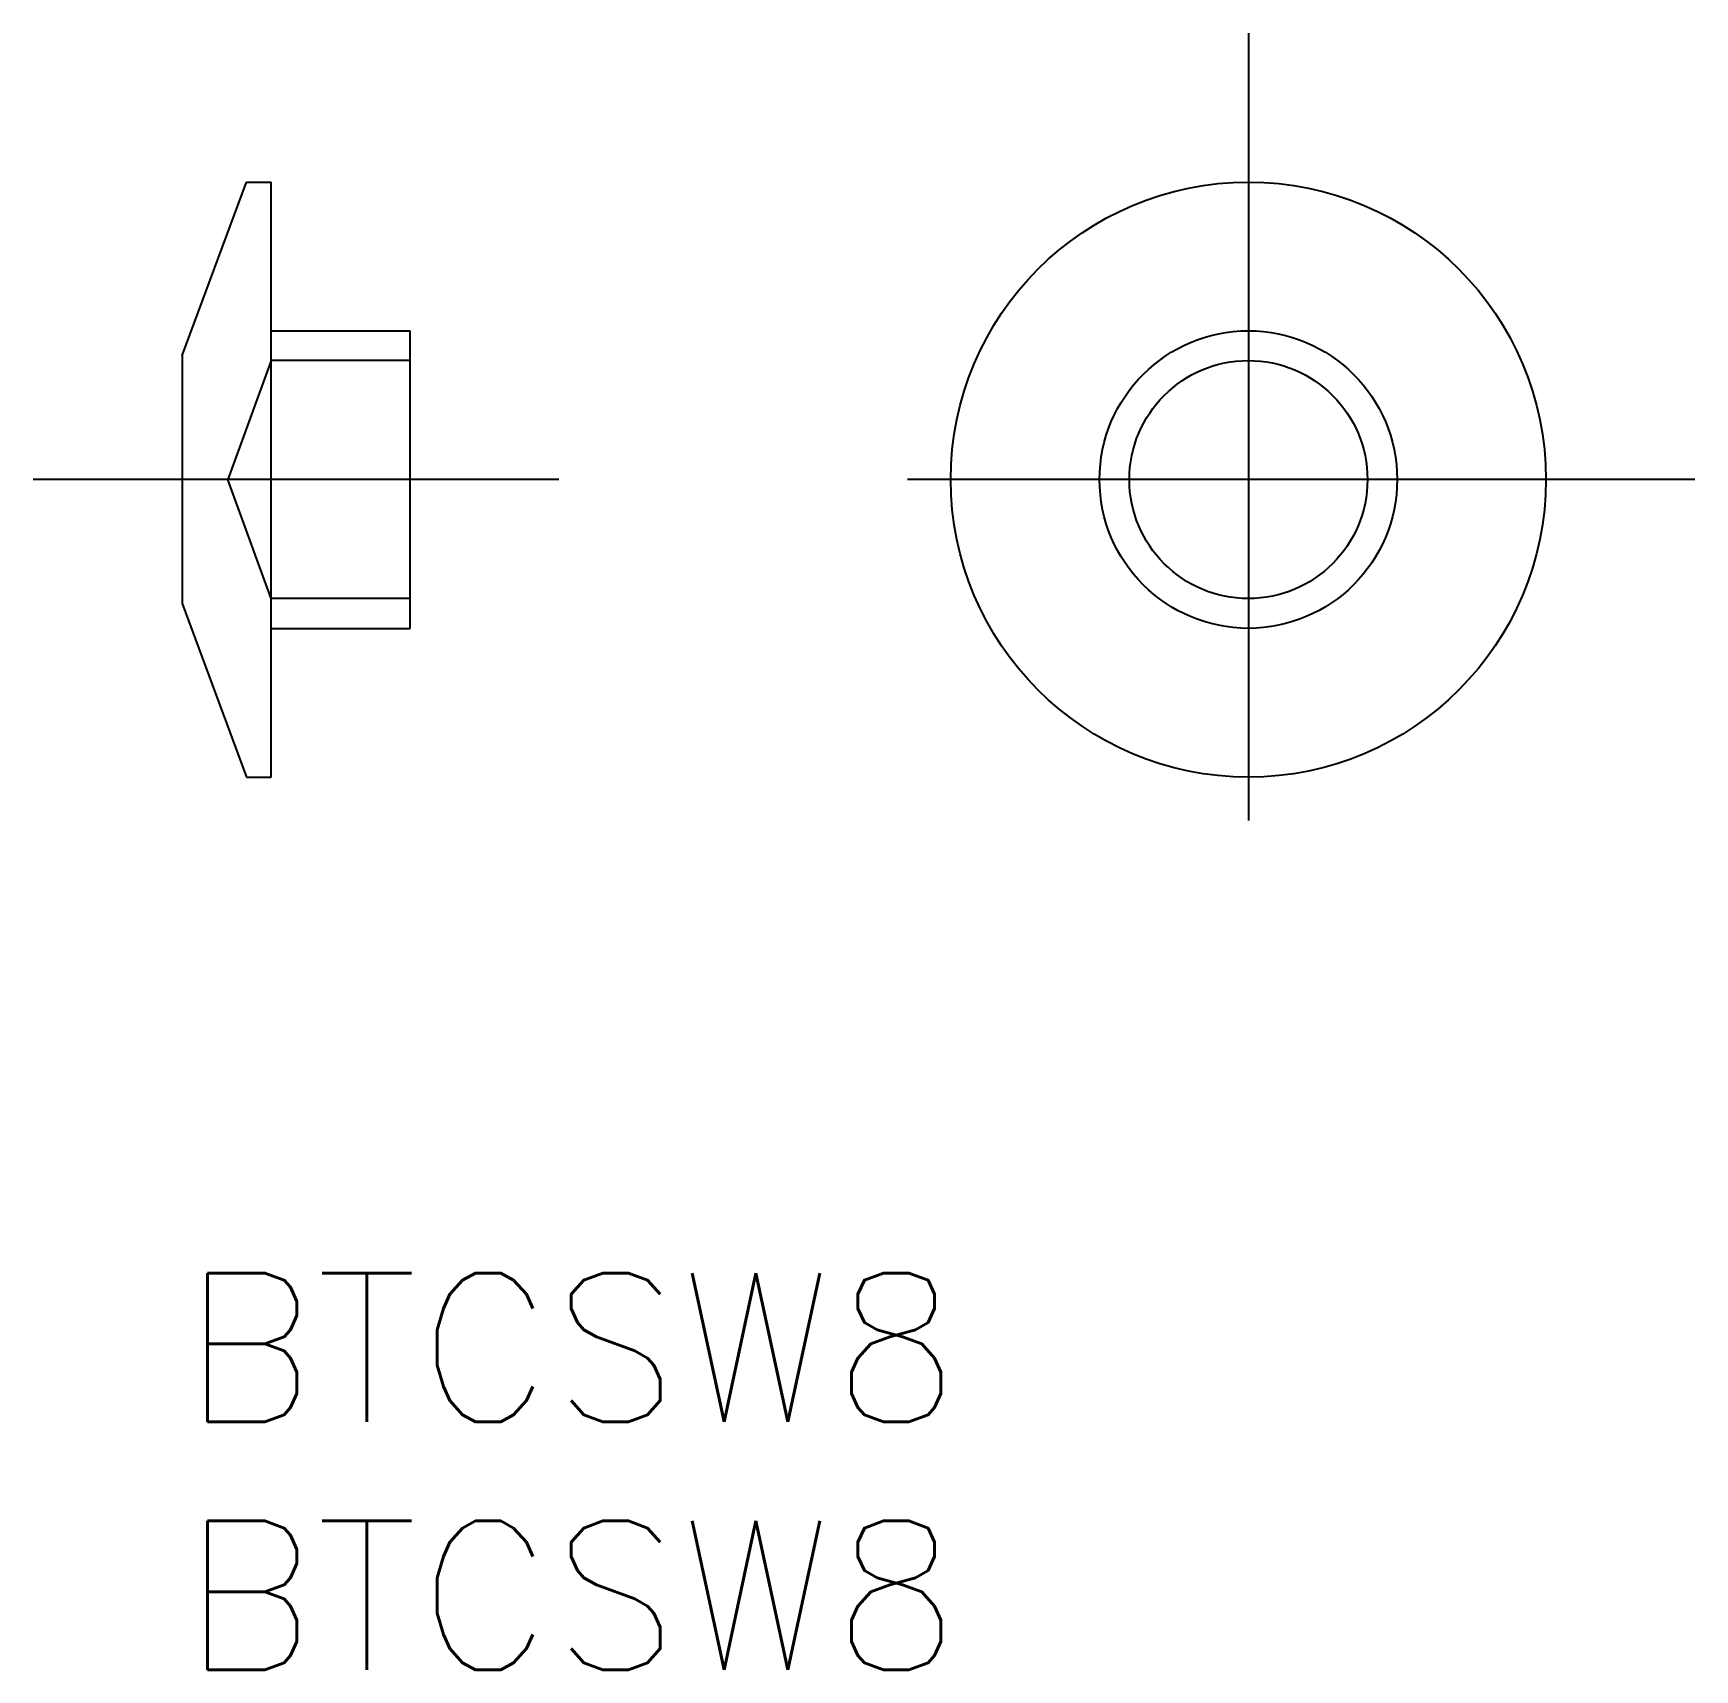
# Model space of a CAD drawing. Extents: x -3 to 30.5, y -8 to 25.
import ezdxf

# ---------------------------------------------------------------- set-up
doc = ezdxf.new("R2010")
doc.units = 0
doc.header["$LTSCALE"] = 0.5
doc.linetypes.add('CENTER', pattern=[50.8, 31.75, -6.35, 6.35, -6.35])
doc.linetypes.add('DASHED', pattern=[19.05, 12.7, -6.35])
for name, color, linetype in [('MSM_CENTER', 1, 'CENTER'), ('MSM_CONTINUOUS', 7, 'CONTINUOUS'), ('MSM_DASHED', 4, 'DASHED'), ('MSM_PART_NUMBER', 7, 'CONTINUOUS')]:
    doc.layers.add(name, color=color, linetype=linetype)
doc.styles.get("Standard").update_dxf_attribs({"font": 'txt.shx', "height": 1, "bigfont": 'bigfont.shx'})

# ---------------------------------------------------------------- blocks, each defined once
blk = doc.blocks.new('*U5')
at = {"layer": 'MSM_PART_NUMBER'}
blk.add_text('BTCSW8', height=3, dxfattribs=at).set_placement((0, -3))
blk = doc.blocks.new('*U6')
at = {"layer": 'MSM_PART_NUMBER'}
blk.add_text('BTCSW8', height=3, dxfattribs=at).set_placement((0, -8))

msp = doc.modelspace()

# ---------------------------------------------------------------- linework, layer by layer
at = {"layer": 'MSM_CENTER'}
for p, q in [((21.5, 25), (21.5, 7)), ((7.6, 16), (-3, 16)), ((30.5, 16), (12.5, 16))]:
    msp.add_line(p, q, dxfattribs=at)
at = {"layer": 'MSM_CONTINUOUS'}
for p, q in [((0, 18.5), (1.3, 22)), ((1.3, 22), (1.8, 22)), ((1.8, 10), (1.8, 22)), ((1.8, 19), (4.6, 19)), ((4.6, 13), (4.6, 19)), ((0, 18.5), (0, 13.5)), ((0, 13.5), (1.3, 10)), ((1.8, 13), (4.6, 13)), ((1.3, 10), (1.8, 10))]:
    msp.add_line(p, q, dxfattribs=at)
for radius in [6, 3, 2.4]:
    msp.add_circle((21.5, 16), radius, dxfattribs=at)
at = {"layer": 'MSM_DASHED'}
for p, q in [((1.8, 18.4), (0.926, 16)), ((4.6, 18.4), (1.8, 18.4)), ((1.8, 13.6), (0.926, 16)), ((4.6, 13.6), (1.8, 13.6))]:
    msp.add_line(p, q, dxfattribs=at)

# ---------------------------------------------------------------- block references
at = {"layer": 'MSM_CONTINUOUS'}
for name in ['*U5', '*U6']:
    msp.add_blockref(name, (0, 0), dxfattribs=at)

doc.saveas('drawing.dxf')
